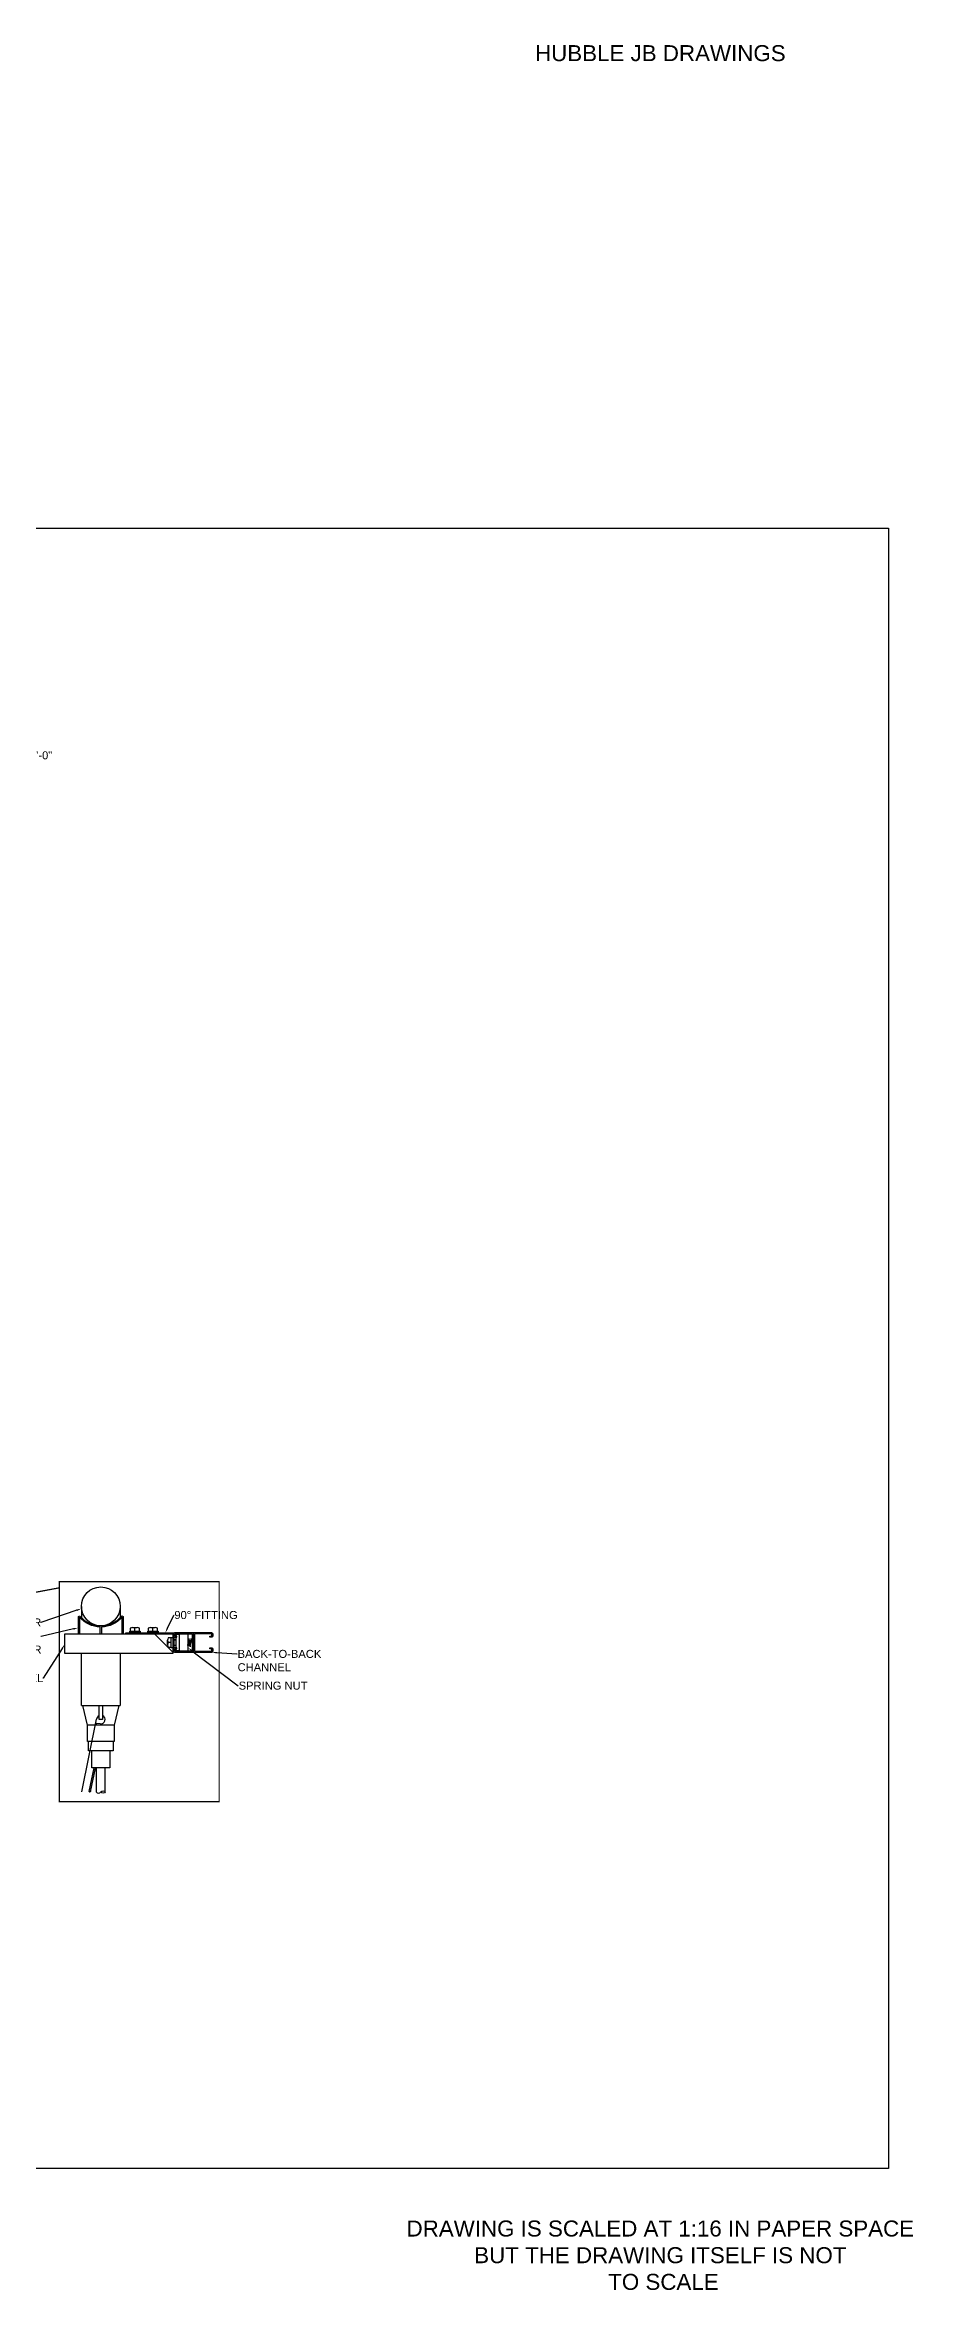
# Model space of a CAD drawing. Header units: feet. Extents: x -689 to 1837, y -511 to 1546.
# Drawn here: x 327.1 to 500.9, y -24.3 to 424.7 of the extents above; entities that cross this region are included whole.
import ezdxf
from ezdxf import colors
from ezdxf.entities.mleader import LeaderData, LeaderLine
from ezdxf.math import Vec2, Vec3

# ---------------------------------------------------------------- set-up
doc = ezdxf.new("R2010")
doc.units = ezdxf.units.FT
doc.header["$MEASUREMENT"] = 0
doc.linetypes.add('PHANTOM2', pattern=[1.25, 0.625, -0.125, 0.125, -0.125, 0.125, -0.125])
for name, color, linetype in [('E-CABL-ACMV', 1, 'AC_CABLE'), ('E-DETL', 7, 'Continuous'), ('E-EQPM-HRDW', 16, 'Continuous'), ('E-GRND', 3, 'Continuous'), ('G-ANNO-TEXT', 1, 'Continuous'), ('G-DETL-LINE', 153, 'PHANTOM2')]:
    doc.layers.add(name, color=color, linetype=linetype)
doc.layers.add('G-NPLT', color=67, linetype='Continuous', plot=False)
doc.styles.add('NEI-A', font='arial.ttf')
doc.styles.get("Standard").update_dxf_attribs({"font": 'arial.ttf'})
doc.linetypes.add('AC_CABLE', pattern='A,1,-0.2,["AC",Standard,S=0.1,R=0,X=-0.1,Y=-0.05],-0.2', length=1.4)
doc.dimstyles.new('NEI-A', dxfattribs={"dimtxt": 0.1, "dimasz": 0.125, "dimexe": 0.0625, "dimexo": 0.0625, "dimgap": 0.0625, "dimtad": 0, "dimtih": 1, "dimtoh": 1, "dimdec": 4, "dimzin": 3, "dimdsep": 46, "dimlunit": 4, "dimtxsty": 'NEI-A', "dimcen": 0, "dimadec": 0, "dimazin": 0, "dimtfac": 0.75, "dimtdec": 4, "dimtofl": 0, "dimtmove": 0, "dimatfit": 3, "dimfxl": 1, "dimfrac": 1, "dimtolj": 1, "dimtzin": 0, "dimarcsym": 0})

# ---------------------------------------------------------------- blocks, each defined once
blk = doc.blocks.new('*D7')
at = {"layer": 'Defpoints', "color": 0, "transparency": 16777216}
for p in [(322.86, 300.37), (322.86, 264.37), (322.86, 264.37)]:
    blk.add_point(p, dxfattribs=at)
at = {"layer": 'G-ANNO-TEXT', "color": 0, "lineweight": -2, "transparency": 16777216}
for p, q in [((322.86, 298.37), (322.86, 284.42)), ((322.86, 266.37), (322.86, 280.32))]:
    blk.add_line(p, q, dxfattribs=at)
at = {"layer": 'G-ANNO-TEXT', "color": 0, "transparency": 16777216}
for points in [[(322.53, 298.37), (323.19, 298.37), (322.86, 300.37)], [(322.53, 266.37), (323.19, 266.37), (322.86, 264.37)]]:
    blk.add_solid(points, dxfattribs=at)
at = {"layer": 'G-ANNO-TEXT', "color": 0, "transparency": 16777216, "insert": (322.86, 282.37), "char_height": 1.6, "attachment_point": 5, "style": 'NEI-A'}
blk.add_mtext('\\A1;(TYP.) 3\'-0"', dxfattribs=at)

msp = doc.modelspace()

# ---------------------------------------------------------------- linework, layer by layer
at = {"layer": 'E-CABL-ACMV', "color": 1, "linetype": 'Continuous', "flags": 128}
msp.add_lwpolyline([(339.24831, 75.32994), (339.24831, 80.12994), (337.44561, 80.12994), (337.44561, 75.32994)], dxfattribs=at)
msp.add_lwpolyline([(337.44561, 75.32994, 0.512701525), (338.34696, 75.32994, -0.512701525), (339.24831, 75.32994, -0.512701525), (338.34696, 75.32994, 0.512701525)], format="xyb", dxfattribs=at)
at = {"layer": 'E-DETL'}
for p, q in [((334.46553, 92.61133), (342.22839, 92.61133)), ((341.04285, 88.67921), (335.65107, 88.67921)), ((341.04285, 85.40663), (335.65107, 85.40663)), ((340.83187, 83.55473), (335.86205, 83.55473))]:
    msp.add_line(p, q, dxfattribs=at)
at = {"layer": 'E-DETL', "flags": 128}
for points in [[(334.46553, 112.42443), (334.46553, 110.18874)], [(342.22839, 112.42443), (342.22839, 110.18874)], [(334.46553, 92.61133), (334.46553, 103.01218)], [(342.22839, 103.01218), (342.22839, 92.61133)], [(335.65107, 85.40663), (335.65107, 88.67921), (334.71331, 92.61133)], [(341.98061, 92.61133), (341.04285, 88.67921), (341.04285, 85.40663)], [(335.86205, 83.55473), (335.86205, 85.40663)], [(340.83187, 85.40663), (340.83187, 83.55473)], [(340.16375, 83.55473), (340.16375, 80.12994), (336.53017, 80.12994), (336.53017, 83.55473)]]:
    msp.add_lwpolyline(points, dxfattribs=at)
at = {"layer": 'E-DETL', "linetype": 'Continuous'}
msp.add_lwpolyline([(338.01388, 92.61133), (338.68004, 92.61133), (338.68004, 89.79489), (338.01388, 89.79489)], close=True, dxfattribs=at)
at = {"layer": 'E-DETL', "color": 41}
msp.add_circle((338.34696, 112.42443), 3.88143, dxfattribs=at)
at = {"layer": 'E-EQPM-HRDW', "flags": 128}
for points in [[(333.84696, 106.91218), (333.84696, 110.28718, -0.696729109), (334.24296, 110.43342, 0.460627536), (342.45096, 110.43342, -0.696729109), (342.84696, 110.28718), (342.84696, 106.91218)], [(338.23446, 106.91218), (338.23446, 108.31913, -0.214008156), (334.07196, 110.28718), (334.07196, 106.91218)], [(342.62196, 106.91218), (342.62196, 110.28718, -0.214008156), (338.45946, 108.31913), (338.45946, 106.91218)], [(345.17196, 107.43718), (345.17196, 108.05861, 0.274928654), (344.23665, 108.05861), (344.23665, 107.43718)], [(346.10726, 107.43718), (346.10726, 108.05861, 0.274928654), (345.17196, 108.05861, 0.134960527)], [(348.77196, 107.43718), (348.77196, 108.05861, 0.274928654), (347.83665, 108.05861), (347.83665, 107.43718)], [(349.70726, 107.43718), (349.70726, 108.05861, 0.274928654), (348.77196, 108.05861, 0.134960527)], [(352.45594, 106.12248), (351.83451, 106.12248, 0.274928566), (351.83451, 105.18717, 0.134960527)], [(352.45594, 105.18717), (351.83451, 105.18717, 0.274928566), (351.83451, 104.25187), (352.45594, 104.25187)], [(360.54682, 107.13718), (353.19706, 107.13718, 0.414213664), (352.97194, 106.91206)], [(352.97194, 106.4623, 0.414213568), (353.19706, 106.23718), (353.57194, 106.23718)], [(353.57194, 104.13718), (353.19706, 104.13718, 0.414213664), (352.97194, 103.91206)], [(352.97194, 103.4623, 0.414213568), (353.19706, 103.23718), (360.54682, 103.23718)], [(360.54682, 107.13718, -0.414213377), (360.77194, 106.91206), (360.77194, 106.4623, -0.414213472), (360.54682, 106.23718), (360.17194, 106.23718), (360.17194, 106.46218), (360.54694, 106.46218), (360.54694, 106.91218), (357.09694, 106.91218), (357.09694, 103.46218), (360.54694, 103.46218), (360.54694, 103.91218)], [(360.54694, 103.91218), (360.17194, 103.91218), (360.17194, 104.13718), (360.54682, 104.13718, -0.414213377), (360.77194, 103.91206), (360.77194, 103.4623, -0.414213472), (360.54682, 103.23718)]]:
    msp.add_lwpolyline(points, format="xyb", dxfattribs=at)
for points in [[(344.7043, 108.18718), (345.63961, 108.18718)], [(348.3043, 108.18718), (349.23961, 108.18718)], [(352.74694, 106.91218), (343.37195, 106.91218), (343.37195, 107.13718), (352.97194, 107.13718), (352.97194, 103.23718), (352.74694, 103.23718), (349.07195, 106.91218)], [(346.21476, 107.43718), (346.21476, 107.13718), (344.12916, 107.13718), (344.12916, 107.43718), (346.21476, 107.43718)], [(349.81476, 107.43718), (349.81476, 107.13718), (347.72916, 107.13718), (347.72916, 107.43718), (349.81476, 107.43718)], [(351.70594, 104.71952), (351.70594, 105.65483)], [(352.45594, 106.22997), (352.75594, 106.22997), (352.75594, 104.14437), (352.45594, 104.14437), (352.45594, 106.22997)], [(352.97194, 105.78718), (353.46133, 105.78718)], [(353.46133, 105.69343), (352.97194, 105.69343)], [(352.97194, 104.68093), (353.46133, 104.68093)], [(353.46133, 104.58718), (352.97194, 104.58718)], [(353.57194, 106.46218), (353.19694, 106.46218), (353.19694, 106.91218), (356.64694, 106.91218), (356.64694, 103.46218), (353.19694, 103.46218), (353.19694, 103.91218), (353.57194, 103.91218)], [(353.46133, 106.46218), (353.46133, 106.83718), (354.06371, 106.83718)], [(353.46133, 104.13718), (353.46133, 106.23718)], [(354.06371, 103.53718), (353.46133, 103.53718), (353.46133, 103.91218)], [(353.57194, 106.23718), (353.57194, 106.46218)], [(353.57194, 103.91218), (353.57194, 104.13718)], [(355.78018, 104.59165), (355.97718, 106.02441), (356.22374, 104.34995), (356.45397, 106.02441), (356.64694, 104.71389)], [(355.78018, 105.78718), (355.95319, 105.78718), (356.04694, 105.69343), (356.04694, 104.68093), (355.95319, 104.58718), (355.78018, 104.58718)], [(355.95319, 105.69343), (355.78018, 105.69343)], [(355.78018, 104.68093), (355.95319, 104.68093)], [(355.95319, 104.58718), (355.95319, 105.78718)], [(356.87194, 103.23718), (356.87194, 107.13718)]]:
    msp.add_lwpolyline(points, dxfattribs=at)
at = {"layer": 'E-EQPM-HRDW'}
msp.add_lwpolyline([(331.14694, 106.91218), (352.74694, 106.91218), (352.74694, 103.01218), (331.14694, 103.01218)], close=True, dxfattribs=at)
for points in [[(354.06371, 103.46218), (354.06371, 106.91218)], [(355.78018, 106.91218), (355.78018, 103.46218)]]:
    msp.add_lwpolyline(points, dxfattribs=at)
at = {"layer": 'E-GRND', "linetype": 'Continuous'}
for p, q in [((334.54154, 75.32994), (337.49704, 89.87425)), ((336.04577, 75.38404), (337.01017, 80.12994)), ((336.31201, 75.32994), (337.27641, 80.07584))]:
    msp.add_line(p, q, dxfattribs=at)
at = {"layer": 'E-GRND', "linetype": 'Continuous', "flags": 128}
msp.add_lwpolyline([(338.21655, 88.95129), (337.33705, 89.03415), (337.46918, 88.9994), (337.3792, 88.96713), (337.45977, 88.9464), (337.36981, 88.91423), (337.45036, 88.89339), (337.3604, 88.86123), (337.44095, 88.84039), (337.35099, 88.80822), (337.52048, 88.7648)], dxfattribs=at)
at = {"layer": 'E-GRND', "color": 3, "linetype": 'Continuous', "flags": 128}
msp.add_lwpolyline([(336.04577, 75.38404, 0.512701525), (336.17889, 75.35699, -0.512701525), (336.31201, 75.32994, -0.512701525), (336.17889, 75.35699, 0.512701525)], format="xyb", dxfattribs=at)
at = {"layer": 'E-GRND', "linetype": 'Continuous'}
for start, end in [(112.9667846, 174.6657525), (261.2126248, 67.0332154)]:
    msp.add_arc((338.34696, 89.79489), 0.85362, start, end, dxfattribs=at)
at = {"layer": 'G-DETL-LINE', "const_width": 0.25}
msp.add_lwpolyline([(330.03887, 117.38401), (362.03887, 117.38401), (362.03887, 73.38401), (330.03887, 73.38401)], close=True, dxfattribs=at)
at = {"layer": 'G-DETL-LINE', "const_width": 0.25, "flags": 128}
msp.add_lwpolyline([(261.33946, 103.33078), (330.03887, 116.13318)], dxfattribs=at)
at = {"layer": 'G-NPLT'}
msp.add_lwpolyline([(0, 328), (496, 328), (496, 0), (0, 0)], close=True, dxfattribs=at)

# ---------------------------------------------------------------- texts
at = {"layer": 'Defpoints', "color": 1, "char_height": 3.2, "width": 7.621926742287e-311, "attachment_point": 8, "style": 'NEI-A'}
for s, insert in [('HUBBLE JB DRAWINGS', (450.34051, 421.36649)), ('DRAWING IS SCALED AT 1:16 IN PAPER SPACE\\PBUT THE DRAWING ITSELF IS NOT\\P TO SCALE', (450.34051, -24.29141))]:
    msp.add_mtext(s, dxfattribs=dict(at, insert=insert))

# ---------------------------------------------------------------- dimensions: what is measured, and where the dimension line sits
at = {"layer": 'G-ANNO-TEXT'}
dim = msp.add_linear_dim(base=(322.85955, 264.36846), p1=(322.85955, 300.36846), p2=(322.85955, 264.36846), angle=90, text='(TYP.) <>', dimstyle='NEI-A', override={"dimscale": 16}, dxfattribs=at)
dim.commit()
dim.dimension.update_dxf_attribs({"geometry": '*D7', "text_midpoint": (322.85955, 282.36846)})

# ---------------------------------------------------------------- leaders
ml = msp.add_multileader_mtext('Standard', dxfattribs=at)
ml.set_content('CABLE SADDLE\\PPART #: P1754 FG OR EQUIVALENT', color=256, style='NEI-A')
ml.set_leader_properties()
ml.build(insert=Vec2(0, 0))
ml.multileader.update_dxf_attribs({"dogleg_length": 0.0625, "arrow_head_size": 1})
ctx = ml.context
ctx.base_point, ctx.char_height, ctx.arrow_head_size, ctx.landing_gap_size, ctx.plane_origin = Vec3(303.1799, 106.40544), 1.6, 1, 0.0625, Vec3(311.00498, 112.92128)
notes = []
notes.append((ctx, [(1, (1, 1, 0), (326.39605, 106.40544), (-1, 0), 0.0625, [(0, [(333.84696, 108.14728)], 0, [])])]))
ctx.mtext.insert, ctx.mtext.width, ctx.mtext.defined_height, ctx.mtext.flow_direction = Vec3(303.2424, 107.26765), 26.8257575, 4.11348, 5
ml = msp.add_multileader_mtext('Standard', dxfattribs=at)
ml.set_content('ELBOW CONNECTOR', color=256, style='NEI-A')
ml.set_leader_properties()
ml.build(insert=Vec2(0, 0))
ml.multileader.update_dxf_attribs({"dogleg_length": 0.0625, "arrow_head_size": 1})
ctx = ml.context
ctx.base_point, ctx.char_height, ctx.arrow_head_size, ctx.landing_gap_size, ctx.plane_origin = Vec3(303.25274, 109.20663), 1.6, 1, 0.0625, Vec3(311.00498, 114.92128)
notes.append((ctx, [(1, (1, 1, 0), (326.33355, 109.20663), (-1, 0), 0.0625, [(0, [(334.46553, 111.97202)], 0, [])])]))
ctx.mtext.insert, ctx.mtext.flow_direction = Vec3(303.31524, 110.02027), 5
ml = msp.add_multileader_mtext('Standard', dxfattribs=at)
ml.set_content('90%%D FITTING', color=256, style='NEI-A')
ml.set_leader_properties()
ml.build(insert=Vec2(0, 0))
ml.multileader.update_dxf_attribs({"dogleg_length": 0.0625, "arrow_head_size": 1})
ctx = ml.context
ctx.base_point, ctx.char_height, ctx.arrow_head_size, ctx.landing_gap_size, ctx.plane_origin = Vec3(352.99695, 110.68477), 1.6, 1, 0.0625, Vec3(348.59755, 114.61464)
notes.append((ctx, [(0, (1, 1, 0), (352.93445, 110.68477), (1, 0), 0.0625, [(0, [(351.248, 107.13718)], 0, [])])]))
ctx.mtext.insert, ctx.mtext.flow_direction = Vec3(353.05945, 111.49842), 5
ml = msp.add_multileader_mtext('Standard', dxfattribs=at)
ml.set_content('SUPPORT CHANNEL', color=256, style='NEI-A')
ml.set_leader_properties()
ml.build(insert=Vec2(0, 0))
ml.multileader.update_dxf_attribs({"dogleg_length": 0.0625, "arrow_head_size": 1})
ctx = ml.context
ctx.base_point, ctx.char_height, ctx.arrow_head_size, ctx.landing_gap_size, ctx.plane_origin = Vec3(304.658, 98.06603), 1.6, 1, 0.0625, Vec3(311.00498, 106.92128)
notes.append((ctx, [(1, (1, 1, 0), (326.77292, 98.06603), (-1, 0), 0.0625, [(0, [(331.14694, 104.84404)], 0, [])])]))
ctx.mtext.insert, ctx.mtext.flow_direction = Vec3(304.7205, 98.87968), 5
ml = msp.add_multileader_mtext('Standard', dxfattribs=at)
ml.set_content('SPRING NUT', color=256, style='NEI-A')
ml.set_leader_properties()
ml.build(insert=Vec2(0, 0))
ml.multileader.update_dxf_attribs({"dogleg_length": 0.0625, "arrow_head_size": 1})
ctx = ml.context
ctx.base_point, ctx.char_height, ctx.arrow_head_size, ctx.landing_gap_size, ctx.plane_origin = Vec3(365.87019, 96.56653), 1.6, 1, 0.0625, Vec3(358.87165, 102.71464)
notes.append((ctx, [(0, (1, 1, 0), (365.80769, 96.56653), (1, 0), 0.0625, [(0, [(355.78018, 104.16264)], 0, [])])]))
ctx.mtext.insert, ctx.mtext.flow_direction = Vec3(365.93269, 97.38017), 5
ml = msp.add_multileader_mtext('Standard', dxfattribs=at)
ml.set_content('BACK-TO-BACK \\PCHANNEL', color=256, style='NEI-A')
ml.set_leader_properties()
ml.build(insert=Vec2(0, 0))
ml.multileader.update_dxf_attribs({"dogleg_length": 0.0625, "arrow_head_size": 1})
ctx = ml.context
ctx.base_point, ctx.char_height, ctx.arrow_head_size, ctx.landing_gap_size, ctx.plane_origin = Vec3(365.65862, 102.91017), 1.6, 1, 0.0625, Vec3(358.87165, 104.71464)
notes.append((ctx, [(0, (1, 1, 0), (365.59612, 102.91017), (1, 0), 0.0625, [(0, [(360.54682, 103.23718)], 0, [])])]))
ctx.mtext.insert, ctx.mtext.flow_direction = Vec3(365.72112, 103.72381), 5
for ctx, leaders in notes:
    for number, flags, end, landing, length, lines in leaders:
        leader = LeaderData()
        leader.index, (leader.has_last_leader_line, leader.has_dogleg_vector, leader.attachment_direction) = number, flags
        leader.last_leader_point, leader.dogleg_vector, leader.dogleg_length = Vec3(end), Vec3(landing), length
        for number, points, colour, breaks in lines:
            line = LeaderLine()
            line.index, line.vertices, line.color, line.breaks = number, Vec3.list(points), colors.encode_raw_color(colour), breaks
            leader.lines.append(line)
        ctx.leaders.append(leader)

doc.saveas('drawing.dxf')
